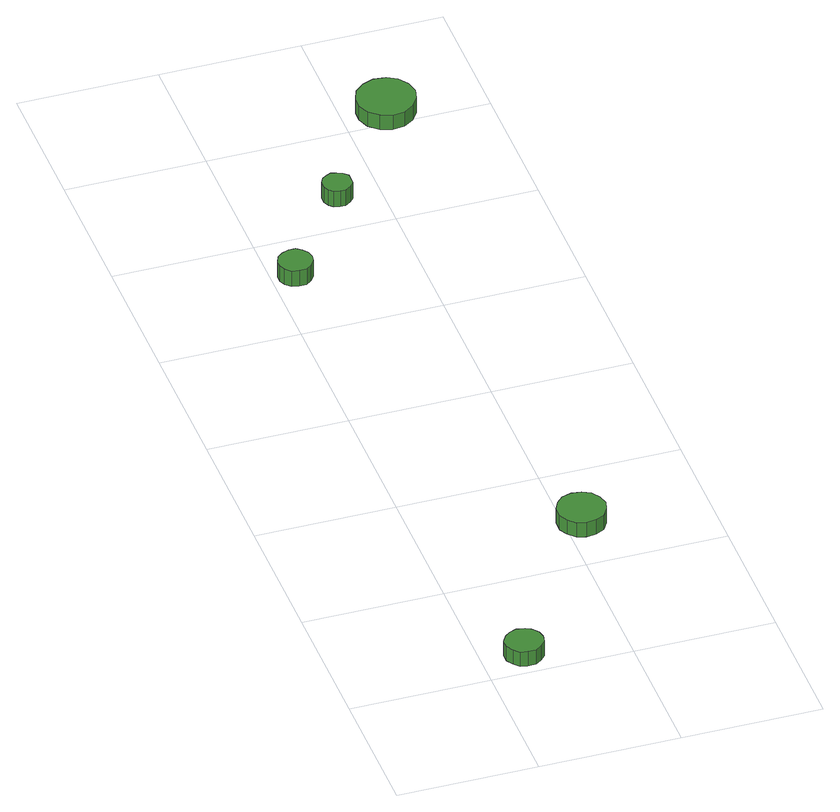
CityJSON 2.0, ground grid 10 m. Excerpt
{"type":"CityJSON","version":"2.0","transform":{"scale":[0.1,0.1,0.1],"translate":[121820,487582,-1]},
"CityObjects":{
"tree1":{"type":"SolitaryVegetationObject","attributes":{"function":"something"},"geometry":[{"type":"MultiSurface","lod":"1","boundaries":[[[0,1,2,3,4,5,6,7,8,9,10,11,12,13,14]],[[15,16,17,18,19,20,21,22,23,24,25,26,27,28,29]],[[0,29,28,1]],[[1,28,27,2]],[[2,27,26,3]],[[3,26,25,4]],[[4,25,24,5]],[[5,24,23,6]],[[6,23,22,7]],[[7,22,21,8]],[[8,21,20,9]],[[9,20,19,10]],[[10,19,18,11]],[[11,18,17,12]],[[12,17,16,13]],[[13,16,15,14]],[[14,15,29,0]]]}]},
"tree2":{"type":"SolitaryVegetationObject","attributes":{"function":"something"},"geometry":[{"type":"MultiSurface","lod":"1","boundaries":[[[30,31,32,33,34,35,36,37,38,39,40,41,42,43,44]],[[45,46,47,48,49,50,51,52,53,54,55,56,57,58,59]],[[30,59,58,31]],[[31,58,57,32]],[[32,57,56,33]],[[33,56,55,34]],[[34,55,54,35]],[[35,54,53,36]],[[36,53,52,37]],[[37,52,51,38]],[[38,51,50,39]],[[39,50,49,40]],[[40,49,48,41]],[[41,48,47,42]],[[42,47,46,43]],[[43,46,45,44]],[[44,45,59,30]]]}]},
"tree3":{"type":"SolitaryVegetationObject","attributes":{"function":"something"},"geometry":[{"type":"MultiSurface","lod":"1","boundaries":[[[60,61,62,63,64,65,66,67,68,69,70,71,72,73,74]],[[75,76,77,78,79,80,81,82,83,84,85,86,87,88,89]],[[60,89,88,61]],[[61,88,87,62]],[[62,87,86,63]],[[63,86,85,64]],[[64,85,84,65]],[[65,84,83,66]],[[66,83,82,67]],[[67,82,81,68]],[[68,81,80,69]],[[69,80,79,70]],[[70,79,78,71]],[[71,78,77,72]],[[72,77,76,73]],[[73,76,75,74]],[[74,75,89,60]]]}]},
"tree4":{"type":"SolitaryVegetationObject","attributes":{"function":"something"},"geometry":[{"type":"MultiSurface","lod":"1","boundaries":[[[90,91,92,93,94,95,96,97,98,99,100,101,102,103,104]],[[105,106,107,108,109,110,111,112,113,114,115,116,117,118,119]],[[90,119,118,91]],[[91,118,117,92]],[[92,117,116,93]],[[93,116,115,94]],[[94,115,114,95]],[[95,114,113,96]],[[96,113,112,97]],[[97,112,111,98]],[[98,111,110,99]],[[99,110,109,100]],[[100,109,108,101]],[[101,108,107,102]],[[102,107,106,103]],[[103,106,105,104]],[[104,105,119,90]]]}]},
"tree5":{"type":"SolitaryVegetationObject","attributes":{"function":"something"},"geometry":[{"type":"MultiSurface","lod":"1","boundaries":[[[120,121,122,123,124,125,126,127,128,129,130,131,132,133,134]],[[135,136,137,138,139,140,141,142,143,144,145,146,147,148,149]],[[120,149,148,121]],[[121,148,147,122]],[[122,147,146,123]],[[123,146,145,124]],[[124,145,144,125]],[[125,144,143,126]],[[126,143,142,127]],[[127,142,141,128]],[[128,141,140,129]],[[129,140,139,130]],[[130,139,138,131]],[[131,138,137,132]],[[132,137,136,133]],[[133,136,135,134]],[[134,135,149,120]]]}]}
},
"vertices":[
[43,20,18],[42,25,18],[38,30,18],[34,32,18],[28,33,18],[23,31,18],[19,28,18],[16,23,18],[16,17,18],[19,12,18],[23,8,18],[28,7,18],[34,7,18],[38,10,18],[42,14,18],[42,14,6],[38,10,6],[34,7,6],[28,7,6],[23,8,6],[19,12,6],[16,17,6],[16,23,6],[19,28,6],[23,31,6],[28,33,6],[34,32,6],[38,30,6],[42,25,6],[43,20,6],
[126,136,26],[124,143,26],[120,149,26],[114,152,26],[107,153,26],[100,151,26],[95,146,26],[92,140,26],[92,132,26],[95,126,26],[100,121,26],[107,119,26],[114,120,26],[120,123,26],[124,129,26],[124,129,14],[120,123,14],[114,120,14],[107,119,14],[100,121,14],[95,126,14],[92,132,14],[92,140,14],[95,146,14],[100,151,14],[107,153,14],[114,152,14],[120,149,14],[124,143,14],[126,136,14],
[26,455,25],[25,460,25],[22,464,25],[18,467,25],[13,467,25],[8,465,25],[4,462,25],[2,457,25],[2,452,25],[4,448,25],[8,444,25],[13,443,25],[18,443,25],[22,446,25],[25,450,25],[25,450,12],[22,446,12],[18,443,12],[13,443,12],[8,444,12],[4,448,12],[2,452,12],[2,457,12],[4,462,12],[8,465,12],[13,467,12],[18,467,12],[22,464,12],[25,460,12],[26,455,12],
[79,532,21],[79,537,21],[76,540,21],[72,542,21],[68,543,21],[64,541,21],[61,539,21],[59,535,21],[59,530,21],[61,526,21],[64,523,21],[68,522,21],[72,522,21],[76,525,21],[79,528,21],[79,528,8],[76,525,8],[72,522,8],[68,522,8],[64,523,8],[61,526,8],[59,530,8],[59,535,8],[61,539,8],[64,541,8],[68,543,8],[72,542,8],[76,540,8],[79,537,8],[79,532,8],
[151,612,20],[149,621,20],[144,628,20],[137,632,20],[128,633,20],[120,630,20],[113,624,20],[110,616,20],[110,608,20],[113,600,20],[120,594,20],[128,591,20],[137,592,20],[144,597,20],[149,604,20],[149,604,8],[144,597,8],[137,592,8],[128,591,8],[120,594,8],[113,600,8],[110,608,8],[110,616,8],[113,624,8],[120,630,8],[128,633,8],[137,632,8],[144,628,8],[149,621,8],[151,612,8]
]}
